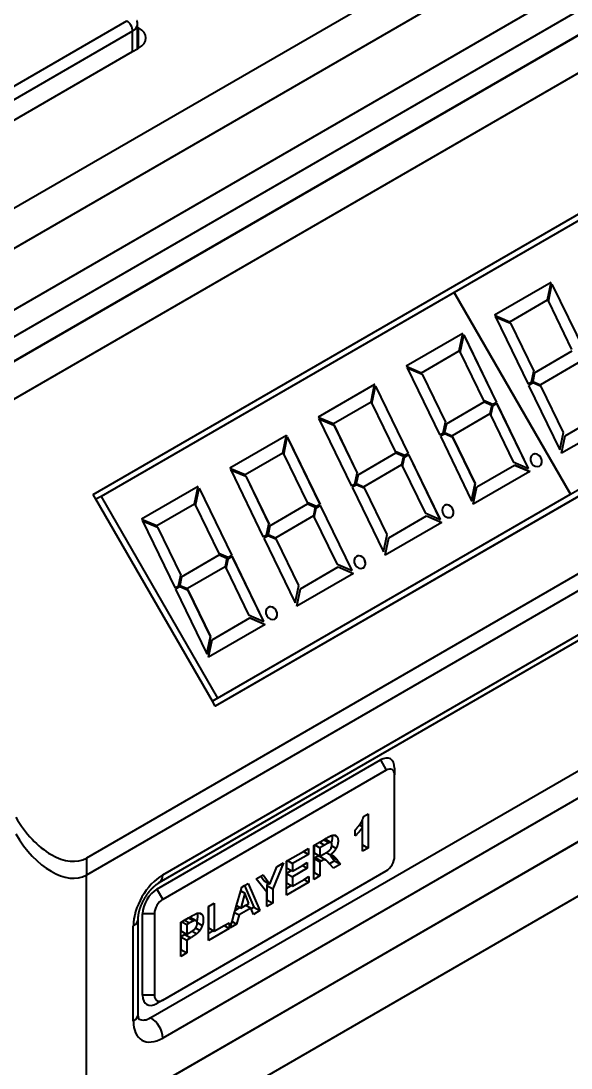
# Model space of a CAD drawing. Header units: millimetres. Extents: x 15 to 415, y 5 to 292.
# Drawn here: x 119.8 to 186, y 103.1 to 228.9 of the extents above; entities that cross this region are included whole.
import ezdxf

# ---------------------------------------------------------------- set-up
doc = ezdxf.new("R2010")
doc.units = ezdxf.units.MM
doc.layers.add('Geometries', color=7, linetype='Continuous')

msp = doc.modelspace()

# ---------------------------------------------------------------- linework, layer by layer
at = {"layer": 'Geometries', "linetype": 'Continuous', "lineweight": 40}
for p, q in [((97.11, 193.86), (208.84, 258.36)), ((210.96, 254.69), (99.23, 190.19)), ((210.96, 254.69), (99.23, 190.19)), ((223.39, 248.33), (94.69, 174.03)), ((223.43, 248.31), (94.73, 174.01)), ((99.23, 182.84), (210.96, 247.34)), ((226.09, 245.35), (97.4, 171.05)), ((212.37, 244.89), (100.65, 180.39)), ((94.36, 206.88), (132.55, 228.93)), ((133.25, 227.7), (95.07, 205.66)), ((133.25, 225.25), (133.25, 227.7)), ((133.84, 228.18), (133.84, 228.52)), ((133.96, 228.11), (133.84, 228.18)), ((133.84, 225.73), (133.84, 228.18)), ((133.96, 225.66), (133.96, 228.11)), ((95.78, 203.61), (133.25, 225.25)), ((133.25, 225.25), (133.84, 225.59)), ((133.84, 225.73), (133.96, 225.66)), ((133.96, 225.66), (133.84, 225.73)), ((133.84, 225.6), (133.84, 225.73)), ((133.84, 225.59), (133.96, 225.66)), ((133.84, 225.59), (133.84, 225.6)), ((128.49, 172.06), (210.55, 219.43)), ((210.89, 218.84), (171.89, 196.32)), ((247.9, 197.77), (127.69, 128.37)), ((183.56, 197.51), (176.76, 193.57)), ((183.12, 195.41), (183.56, 197.51)), ((183.13, 195.42), (183.57, 197.52)), ((183.57, 197.52), (183.56, 197.51)), ((171.89, 196.32), (129.46, 171.82)), ((171.89, 196.32), (185.89, 172.07)), ((185.89, 172.07), (171.89, 196.32)), ((183.23, 195.22), (183.66, 197.3)), ((183.66, 197.3), (183.66, 197.32)), ((183.66, 197.32), (187.6, 189.22)), ((183.66, 197.3), (187.59, 189.22)), ((247.88, 195.73), (127.69, 126.33)), ((228.18, 195.66), (143.19, 146.6)), ((178.59, 192.8), (183.12, 195.41)), ((183.12, 195.41), (183.13, 195.42)), ((183.23, 195.22), (186.02, 189.46)), ((225.16, 193.96), (143.18, 146.62)), ((185.89, 172.07), (224.82, 194.55)), ((176.76, 193.57), (178.59, 192.8)), ((176.85, 193.38), (178.68, 192.62)), ((176.85, 193.38), (176.86, 193.37)), ((176.86, 193.37), (180.78, 185.29)), ((176.86, 193.37), (178.67, 192.61)), ((178.68, 192.62), (178.67, 192.61)), ((178.67, 192.61), (181.46, 186.86)), ((178.68, 192.62), (181.47, 186.86)), ((172.95, 191.39), (166.15, 187.44)), ((172.51, 189.29), (172.95, 191.39)), ((172.52, 189.3), (172.96, 191.39)), ((172.96, 191.39), (172.95, 191.39)), ((173.05, 191.18), (173.06, 191.2)), ((173.06, 191.2), (176.99, 183.1)), ((172.62, 189.1), (173.05, 191.18)), ((173.05, 191.18), (176.98, 183.09)), ((167.98, 186.67), (172.51, 189.29)), ((172.51, 189.29), (172.52, 189.3)), ((172.62, 189.1), (175.42, 183.34)), ((181.57, 186.67), (186.1, 189.28)), ((166.15, 187.44), (167.98, 186.67)), ((186.8, 187.84), (182.27, 185.22)), ((166.24, 187.26), (168.07, 186.49)), ((166.24, 187.26), (166.25, 187.25)), ((166.25, 187.25), (168.06, 186.49)), ((166.25, 187.25), (170.18, 179.16)), ((168.06, 186.49), (170.85, 180.74)), ((168.07, 186.49), (168.06, 186.49)), ((168.07, 186.49), (170.86, 180.74)), ((181.18, 185.52), (181.46, 186.86)), ((181.19, 185.53), (181.47, 186.86)), ((181.57, 186.67), (181.35, 185.62)), ((181.47, 186.86), (181.46, 186.86)), ((136.87, 126.34), (238.69, 185.13)), ((162.34, 185.27), (155.55, 181.32)), ((161.91, 183.17), (162.34, 185.27)), ((161.92, 183.17), (162.35, 185.27)), ((162.02, 182.97), (162.45, 185.05)), ((162.35, 185.27), (162.34, 185.27)), ((162.45, 185.05), (162.45, 185.07)), ((162.45, 185.07), (166.38, 176.97)), ((162.45, 185.05), (166.37, 176.97)), ((181.18, 185.52), (180.78, 185.29)), ((181.34, 185.44), (180.85, 185.15)), ((180.85, 185.15), (184.61, 177.41)), ((181.19, 185.53), (181.18, 185.52)), ((181.35, 185.44), (181.34, 185.44)), ((182.36, 185), (181.34, 185.44)), ((181.35, 185.62), (182.27, 185.22)), ((182.37, 185.01), (181.35, 185.44)), ((182.37, 185.01), (182.36, 185)), ((185.05, 179.48), (182.36, 185)), ((185.06, 179.49), (182.37, 185.01)), ((136.45, 125.43), (238.28, 184.21)), ((157.38, 180.55), (161.91, 183.17)), ((161.91, 183.17), (161.92, 183.17)), ((162.02, 182.97), (164.81, 177.22)), ((170.96, 180.54), (175.49, 183.16)), ((176.56, 182.85), (175.42, 183.34)), ((175.49, 183.16), (175.5, 183.16)), ((175.49, 183.16), (176.41, 182.76)), ((175.5, 183.16), (176.42, 182.77)), ((176.41, 182.76), (176.2, 181.72)), ((176.42, 182.77), (176.21, 181.72)), ((176.3, 181.52), (176.54, 182.66)), ((176.42, 182.77), (176.41, 182.76)), ((176.54, 182.66), (177.05, 182.96)), ((176.98, 183.09), (176.56, 182.85)), ((176.99, 183.1), (176.98, 183.09)), ((177.05, 182.96), (177.06, 182.96)), ((180.83, 175.17), (177.05, 182.96)), ((180.85, 175.16), (177.06, 182.96)), ((155.55, 181.32), (157.38, 180.55)), ((155.64, 181.14), (157.46, 180.37)), ((155.64, 181.14), (155.64, 181.12)), ((176.2, 181.72), (171.66, 179.1)), ((176.21, 181.72), (176.2, 181.72)), ((176.3, 181.52), (179.01, 175.96)), ((185.25, 179.09), (189.78, 181.71)), ((155.64, 181.12), (159.57, 173.04)), ((155.64, 181.12), (157.45, 180.36)), ((157.46, 180.37), (157.45, 180.36)), ((157.45, 180.36), (160.25, 174.61)), ((157.46, 180.37), (160.26, 174.62)), ((170.58, 179.4), (170.85, 180.74)), ((170.59, 179.4), (170.86, 180.74)), ((170.96, 180.54), (170.74, 179.49)), ((170.86, 180.74), (170.85, 180.74)), ((191.61, 180.92), (184.81, 176.99)), ((151.74, 179.14), (144.94, 175.19)), ((151.3, 177.04), (151.74, 179.14)), ((151.31, 177.05), (151.75, 179.15)), ((151.41, 176.85), (151.84, 178.93)), ((151.75, 179.15), (151.74, 179.14)), ((151.84, 178.95), (155.78, 170.85)), ((151.84, 178.93), (151.84, 178.95)), ((151.84, 178.93), (155.77, 170.85)), ((170.58, 179.4), (170.18, 179.16)), ((170.74, 179.31), (170.24, 179.03)), ((170.24, 179.03), (174, 171.29)), ((170.59, 179.4), (170.58, 179.4)), ((170.74, 179.49), (171.66, 179.1)), ((170.75, 179.32), (170.74, 179.31)), ((171.76, 178.88), (170.74, 179.31)), ((171.77, 178.88), (170.75, 179.32)), ((174.44, 173.36), (171.76, 178.88)), ((171.77, 178.88), (171.76, 178.88)), ((174.45, 173.36), (171.77, 178.88)), ((184.61, 177.41), (185.05, 179.48)), ((184.62, 177.4), (185.06, 179.49)), ((184.81, 176.99), (185.25, 179.09)), ((185.06, 179.49), (185.05, 179.48)), ((184.61, 177.41), (184.62, 177.4)), ((146.77, 174.43), (151.3, 177.04)), ((151.3, 177.04), (151.31, 177.05)), ((151.41, 176.85), (154.21, 171.09)), ((160.35, 174.42), (164.88, 177.03)), ((165.96, 176.73), (164.81, 177.22)), ((164.88, 177.03), (164.89, 177.04)), ((164.88, 177.03), (165.8, 176.64)), ((164.89, 177.04), (165.81, 176.65)), ((165.8, 176.64), (165.59, 175.59)), ((165.81, 176.65), (165.6, 175.6)), ((165.7, 175.4), (165.93, 176.54)), ((165.81, 176.65), (165.8, 176.64)), ((165.93, 176.54), (166.44, 176.83)), ((166.37, 176.97), (165.96, 176.73)), ((166.38, 176.97), (166.37, 176.97)), ((166.44, 176.83), (166.45, 176.84)), ((170.22, 169.05), (166.44, 176.83)), ((170.24, 169.04), (166.45, 176.84)), ((144.94, 175.19), (146.77, 174.43)), ((145.03, 175.01), (146.86, 174.24)), ((145.03, 175.01), (145.04, 175)), ((145.04, 175), (148.96, 166.92)), ((145.04, 175), (146.85, 174.24)), ((165.59, 175.59), (161.06, 172.98)), ((165.6, 175.6), (165.59, 175.59)), ((165.7, 175.4), (168.4, 169.83)), ((174.64, 172.97), (179.17, 175.58)), ((179.01, 175.96), (180.83, 175.17)), ((179.17, 175.58), (179.18, 175.59)), ((179.17, 175.58), (181.01, 174.79)), ((179.18, 175.59), (181.02, 174.8)), ((180.83, 175.17), (180.85, 175.16)), ((146.86, 174.24), (146.85, 174.24)), ((146.85, 174.24), (149.64, 168.49)), ((146.86, 174.24), (149.65, 168.49)), ((159.97, 173.27), (160.25, 174.61)), ((159.98, 173.28), (160.26, 174.62)), ((160.35, 174.42), (160.14, 173.37)), ((160.26, 174.62), (160.25, 174.61)), ((181.01, 174.79), (174.2, 170.87)), ((181.02, 174.8), (181.01, 174.79)), ((141.13, 173.02), (134.33, 169.07)), ((140.7, 170.92), (141.13, 173.02)), ((140.71, 170.93), (141.14, 173.02)), ((140.8, 170.73), (141.23, 172.81)), ((141.14, 173.02), (141.13, 173.02)), ((141.23, 172.81), (141.24, 172.82)), ((141.23, 172.81), (145.16, 164.72)), ((141.24, 172.82), (145.17, 164.73)), ((159.97, 173.27), (159.57, 173.04)), ((160.13, 173.19), (159.64, 172.91)), ((159.64, 172.91), (163.4, 165.16)), ((159.98, 173.28), (159.97, 173.27)), ((160.14, 173.2), (160.13, 173.19)), ((161.15, 172.75), (160.13, 173.19)), ((160.14, 173.37), (161.06, 172.98)), ((161.16, 172.76), (160.14, 173.2)), ((161.16, 172.76), (161.15, 172.75)), ((163.83, 167.24), (161.15, 172.75)), ((163.84, 167.24), (161.16, 172.76)), ((174, 171.29), (174.44, 173.36)), ((174.01, 171.27), (174.45, 173.36)), ((174.2, 170.87), (174.64, 172.97)), ((174.45, 173.36), (174.44, 173.36)), ((128.84, 171.46), (128.49, 172.06)), ((129.46, 171.82), (128.84, 171.46)), ((142.84, 147.21), (128.84, 171.46)), ((129.46, 171.82), (143.46, 147.57)), ((143.46, 147.57), (185.89, 172.07)), ((155.35, 170.61), (154.21, 171.09)), ((174, 171.29), (174.01, 171.27)), ((136.16, 168.3), (140.7, 170.92)), ((140.7, 170.92), (140.71, 170.93)), ((140.8, 170.73), (143.6, 164.97)), ((149.75, 168.29), (154.28, 170.91)), ((154.28, 170.91), (154.29, 170.91)), ((154.28, 170.91), (155.2, 170.52)), ((154.29, 170.91), (155.21, 170.52)), ((155.2, 170.52), (154.98, 169.47)), ((155.21, 170.52), (154.99, 169.47)), ((155.09, 169.27), (155.32, 170.42)), ((155.21, 170.52), (155.2, 170.52)), ((155.32, 170.42), (155.83, 170.71)), ((155.77, 170.85), (155.35, 170.61)), ((155.78, 170.85), (155.77, 170.85)), ((155.83, 170.71), (155.84, 170.72)), ((159.62, 162.92), (155.83, 170.71)), ((159.63, 162.92), (155.84, 170.72)), ((168.4, 169.83), (170.22, 169.05)), ((134.33, 169.07), (136.16, 168.3)), ((134.42, 168.89), (136.25, 168.12)), ((134.42, 168.89), (134.43, 168.88)), ((134.43, 168.88), (138.36, 160.79)), ((134.43, 168.88), (136.24, 168.11)), ((154.98, 169.47), (150.45, 166.85)), ((154.99, 169.47), (154.98, 169.47)), ((155.09, 169.27), (156.76, 165.84)), ((170.4, 168.67), (163.6, 164.74)), ((164.04, 166.84), (168.57, 169.46)), ((168.57, 169.46), (168.58, 169.47)), ((168.57, 169.46), (170.4, 168.67)), ((168.58, 169.47), (170.41, 168.68)), ((170.22, 169.05), (170.24, 169.04)), ((170.41, 168.68), (170.4, 168.67)), ((135.45, 109.2), (237.28, 167.98)), ((136.25, 168.12), (136.24, 168.11)), ((136.24, 168.11), (139.03, 162.36)), ((136.25, 168.12), (139.04, 162.37)), ((149.36, 167.15), (149.64, 168.49)), ((149.37, 167.15), (149.65, 168.49)), ((149.75, 168.29), (149.53, 167.24)), ((149.65, 168.49), (149.64, 168.49)), ((149.36, 167.15), (148.96, 166.92)), ((149.52, 167.07), (149.03, 166.78)), ((149.03, 166.78), (152.79, 159.04)), ((149.37, 167.15), (149.36, 167.15)), ((149.53, 167.07), (149.52, 167.07)), ((150.54, 166.63), (149.52, 167.07)), ((149.53, 167.24), (150.45, 166.85)), ((150.55, 166.64), (149.53, 167.07)), ((150.55, 166.64), (150.54, 166.63)), ((153.23, 161.11), (150.54, 166.63)), ((153.24, 161.12), (150.55, 166.64)), ((163.4, 165.15), (163.84, 167.24)), ((163.4, 165.16), (163.83, 167.24)), ((163.6, 164.74), (164.04, 166.84)), ((163.84, 167.24), (163.83, 167.24)), ((247.88, 165.6), (127.68, 96.2)), ((128.43, 96.64), (247.88, 165.6)), ((238.69, 165.53), (136.87, 106.75)), ((139.14, 162.17), (143.67, 164.78)), ((144.74, 164.48), (143.6, 164.97)), ((143.67, 164.78), (143.68, 164.79)), ((143.67, 164.78), (144.59, 164.39)), ((143.68, 164.79), (144.6, 164.4)), ((156.76, 165.84), (157.79, 163.71)), ((156.76, 165.84), (156.76, 165.84)), ((156.76, 165.84), (156.76, 165.84)), ((163.4, 165.16), (163.4, 165.15)), ((144.59, 164.39), (144.38, 163.34)), ((144.6, 164.4), (144.39, 163.35)), ((144.48, 163.15), (144.72, 164.29)), ((144.6, 164.4), (144.59, 164.39)), ((144.72, 164.29), (145.23, 164.59)), ((145.16, 164.72), (144.74, 164.48)), ((145.17, 164.73), (145.16, 164.72)), ((145.23, 164.59), (145.24, 164.59)), ((149.01, 156.8), (145.23, 164.59)), ((149.03, 156.79), (145.24, 164.59)), ((157.79, 163.71), (157.88, 163.67)), ((157.88, 163.67), (157.95, 163.64)), ((157.88, 163.67), (157.88, 163.67)), ((157.95, 163.64), (159.62, 162.92)), ((157.95, 163.64), (157.95, 163.64)), ((138.76, 161.02), (139.03, 162.36)), ((138.77, 161.03), (139.04, 162.37)), ((139.04, 162.37), (139.03, 162.36)), ((144.38, 163.34), (139.84, 160.73)), ((144.39, 163.35), (144.38, 163.34)), ((144.48, 163.15), (147.19, 157.58)), ((159.79, 162.55), (152.99, 158.62)), ((153.43, 160.72), (157.96, 163.34)), ((157.96, 163.34), (159.79, 162.55)), ((157.96, 163.34), (157.97, 163.34)), ((157.97, 163.34), (159.8, 162.55)), ((159.62, 162.92), (159.63, 162.92)), ((159.8, 162.55), (159.79, 162.55)), ((138.76, 161.02), (138.36, 160.79)), ((138.77, 161.03), (138.76, 161.02)), ((139.14, 162.17), (138.92, 161.12)), ((138.92, 161.12), (139.84, 160.73)), ((152.79, 159.04), (153.23, 161.11)), ((152.8, 159.03), (153.24, 161.12)), ((153.24, 161.12), (153.23, 161.11)), ((138.92, 160.94), (138.42, 160.66)), ((138.42, 160.66), (142.18, 152.91)), ((138.93, 160.95), (138.92, 160.94)), ((139.94, 160.51), (138.92, 160.94)), ((139.95, 160.51), (138.93, 160.95)), ((142.62, 154.99), (139.94, 160.51)), ((139.95, 160.51), (139.94, 160.51)), ((142.63, 154.99), (139.95, 160.51)), ((152.99, 158.62), (153.43, 160.72)), ((127.68, 89.67), (247.88, 159.07)), ((152.79, 159.04), (152.8, 159.03)), ((147.19, 157.58), (149.01, 156.8)), ((149.19, 156.42), (142.38, 152.49)), ((142.82, 154.6), (147.35, 157.21)), ((147.35, 157.21), (147.36, 157.22)), ((147.35, 157.21), (149.19, 156.42)), ((147.36, 157.22), (149.2, 156.43)), ((149.01, 156.8), (149.03, 156.79)), ((149.2, 156.43), (149.19, 156.42)), ((142.18, 152.91), (142.62, 154.99)), ((142.19, 152.9), (142.63, 154.99)), ((142.63, 154.99), (142.62, 154.99)), ((142.38, 152.49), (142.82, 154.6)), ((142.18, 152.91), (142.19, 152.9)), ((143.46, 147.57), (142.84, 147.21)), ((143.18, 146.62), (142.84, 147.21)), ((143.19, 146.6), (143.18, 146.62)), ((136.16, 124.64), (163.03, 140.15)), ((163.03, 140.15), (163.74, 138.93)), ((163.74, 138.93), (136.87, 123.41)), ((164.74, 139.17), (164.74, 138.35)), ((164.74, 128.55), (164.74, 138.35)), ((161.02, 133.36), (161.57, 133.67)), ((161.57, 133.67), (161.57, 129.57)), ((160.52, 132.35), (160.86, 132.15)), ((160.86, 132.93), (160.86, 132.15)), ((160.86, 132.15), (160.89, 132.13)), ((160.89, 129.97), (160.89, 132.13)), ((157.52, 131.13), (157.79, 130.97)), ((160.02, 131.03), (160.02, 131.74)), ((155.05, 129.89), (155.06, 129.9)), ((155.05, 126.63), (155.05, 129.89)), ((155.06, 129.9), (155.17, 129.96)), ((155.06, 129.9), (155.06, 128.99)), ((155.17, 129.96), (155.72, 130.28)), ((155.17, 129.96), (155.76, 129.61)), ((155.72, 130.28), (156.23, 130.57)), ((155.72, 130.28), (156.32, 129.93)), ((156.32, 129.93), (155.76, 129.61)), ((155.76, 129.61), (155.76, 128.58)), ((156.23, 130.57), (156.36, 130.65)), ((156.23, 130.57), (156.84, 130.22)), ((156.36, 130.65), (156.55, 130.76)), ((157.09, 130.23), (156.39, 130.64)), ((157.2, 129.82), (157.71, 129.52)), ((160.89, 129.18), (160.89, 129.97)), ((160.89, 129.97), (161.57, 129.57)), ((161.57, 129.57), (160.89, 129.18)), ((127.69, 128.37), (127.69, 126.33)), ((151.87, 128.06), (153.78, 129.16)), ((154.38, 128.81), (152.47, 127.71)), ((153.78, 129.16), (154.38, 129.5)), ((153.78, 129.16), (154.38, 128.81)), ((154.38, 129.5), (154.38, 128.81)), ((155.06, 128.99), (155.76, 128.58)), ((155.2, 128.42), (155.06, 128.33)), ((155.06, 128.33), (155.76, 127.93)), ((155.06, 128.33), (155.06, 126.63)), ((155.2, 128.42), (155.91, 128.01)), ((155.76, 128.58), (156.29, 128.88)), ((156.47, 128.13), (155.76, 128.54)), ((156.53, 129.02), (156.94, 128.78)), ((156.94, 128.78), (157.01, 128.74)), ((157.09, 128.6), (157.52, 128.05)), ((157.09, 128.6), (157.8, 128.19)), ((149.76, 125.22), (150.58, 127.31)), ((151.4, 127.78), (150.1, 124.66)), ((150.58, 127.31), (151.4, 127.78)), ((151.75, 127.99), (151.76, 127.99)), ((151.75, 124.72), (151.75, 127.99)), ((151.76, 127.99), (151.87, 128.06)), ((151.76, 127.99), (151.76, 127.21)), ((151.76, 127.21), (152.36, 126.87)), ((151.87, 128.06), (152.47, 127.71)), ((152.47, 127.71), (152.47, 126.8)), ((152.47, 126.8), (153.65, 127.49)), ((154.24, 127.14), (152.47, 126.12)), ((153.65, 127.49), (154.24, 127.83)), ((153.65, 127.49), (154.24, 127.14)), ((154.24, 127.83), (154.24, 127.14)), ((155.91, 128.01), (155.76, 127.93)), ((155.76, 127.93), (155.76, 126.22)), ((156.48, 128.12), (156.47, 128.13)), ((156.9, 127.69), (156.86, 127.74)), ((157.52, 128.05), (156.9, 127.69)), ((157.38, 127.15), (156.9, 127.69)), ((158.23, 127.64), (157.38, 127.15)), ((157.52, 128.05), (158.23, 127.64)), ((157.8, 128.19), (158.23, 127.64)), ((127.68, 126.32), (127.68, 96.2)), ((136.87, 111.31), (163.74, 126.82)), ((148.09, 125.87), (148.64, 126.19)), ((149.39, 124.26), (148.09, 125.87)), ((148.64, 126.19), (148.93, 126.36)), ((148.64, 126.19), (149.05, 125.63)), ((148.93, 126.36), (149.76, 125.22)), ((152.36, 126.87), (151.76, 126.53)), ((151.76, 126.53), (152.47, 126.12)), ((151.76, 126.53), (151.76, 125.41)), ((152.36, 126.87), (152.47, 126.8)), ((152.47, 126.12), (152.47, 125.01)), ((152.47, 125.01), (153.85, 125.8)), ((153.85, 125.8), (154.44, 126.15)), ((153.85, 125.8), (154.44, 125.46)), ((154.44, 126.15), (154.44, 125.46)), ((155.05, 125.81), (155.05, 126.63)), ((155.06, 126.63), (155.05, 126.63)), ((155.76, 126.22), (155.05, 125.81)), ((155.06, 126.63), (155.76, 126.22)), ((136.16, 124.64), (136.87, 123.41)), ((146.24, 124.42), (146.36, 124.88)), ((146.36, 124.88), (146.69, 125.07)), ((146.69, 125.07), (147.12, 125.31)), ((146.69, 125.07), (147.83, 122.46)), ((147.12, 125.31), (148.53, 122.05)), ((149.05, 125.63), (149.51, 125.37)), ((149.51, 125.37), (149.39, 125.07)), ((149.39, 125.07), (149.39, 123.36)), ((149.39, 125.07), (150.1, 124.66)), ((149.51, 125.37), (149.76, 125.22)), ((150.1, 124.66), (150.1, 122.95)), ((154.44, 125.46), (151.75, 123.91)), ((152.36, 125.07), (151.75, 124.72)), ((151.75, 123.91), (151.75, 124.72)), ((151.76, 125.41), (152.36, 125.07)), ((152.36, 125.07), (152.47, 125.01)), ((145.73, 122.65), (146.24, 124.42)), ((146.24, 124.42), (146.73, 124.14)), ((146.73, 124.14), (146.26, 122.35)), ((147.22, 122.9), (146.73, 124.14)), ((149.39, 123.36), (149.39, 124.26)), ((149.39, 122.54), (149.39, 123.36)), ((149.39, 123.36), (149.39, 123.36)), ((149.39, 123.36), (150.1, 122.95)), ((142.35, 122.53), (143.06, 122.94)), ((142.35, 122.52), (142.35, 122.53)), ((142.35, 122.53), (142.35, 119.98)), ((142.35, 119.29), (142.35, 122.52)), ((143.06, 122.94), (143.06, 119.58)), ((145.51, 121.84), (145.57, 122.08)), ((145.57, 122.08), (145.73, 122.65)), ((146.14, 122.41), (145.57, 122.08)), ((145.73, 122.65), (146.14, 122.41)), ((147.45, 122.35), (146.04, 121.53)), ((146.14, 122.41), (146.26, 122.35)), ((146.26, 122.35), (146.85, 122.69)), ((146.85, 122.69), (147.22, 122.9)), ((146.85, 122.69), (147.45, 122.35)), ((147.49, 122.26), (147.45, 122.35)), ((147.83, 122.46), (147.49, 122.26)), ((147.76, 121.6), (147.49, 122.26)), ((148.53, 122.05), (147.76, 121.6)), ((147.83, 122.46), (148.53, 122.05)), ((150.1, 122.95), (149.39, 122.54)), ((133.92, 109.6), (133.92, 121.04)), ((134.45, 111.88), (134.45, 121.68)), ((135.87, 121.68), (134.45, 121.68)), ((135.87, 121.68), (135.87, 111.88)), ((139.15, 120.71), (139.5, 120.91)), ((139.5, 120.91), (139.98, 121.19)), ((139.5, 120.91), (140.09, 120.57)), ((139.98, 121.19), (140.11, 121.26)), ((139.98, 121.19), (140.61, 120.83)), ((140.11, 121.26), (140.18, 121.31)), ((140.88, 120.83), (140.17, 121.24)), ((141.34, 121.74), (141.54, 121.63)), ((145.2, 120.75), (145.51, 121.84)), ((145.51, 121.84), (146.04, 121.53)), ((146.04, 121.53), (145.74, 120.44)), ((133.33, 108.79), (133.33, 120.22)), ((139.03, 120.64), (139.04, 120.65)), ((139.03, 117.38), (139.03, 120.64)), ((139.04, 120.65), (139.15, 120.71)), ((139.04, 120.65), (139.04, 119.62)), ((139.04, 119.62), (139.64, 119.27)), ((139.15, 120.71), (139.75, 120.37)), ((140.09, 120.57), (139.75, 120.37)), ((139.75, 120.37), (139.75, 119.21)), ((140.4, 119.59), (140.95, 119.27)), ((140.82, 119.97), (141.32, 119.68)), ((141, 120.61), (141.62, 120.25)), ((142.35, 119.98), (142.95, 119.64)), ((144.84, 119.91), (142.35, 118.48)), ((142.95, 119.64), (142.35, 119.29)), ((142.95, 119.64), (143.06, 119.58)), ((143.06, 119.58), (144.24, 120.26)), ((144.24, 120.26), (144.84, 120.6)), ((144.24, 120.26), (144.84, 119.91)), ((144.84, 120.6), (144.84, 119.91)), ((144.99, 120), (145.2, 120.75)), ((145.74, 120.44), (144.99, 120)), ((145.2, 120.75), (145.74, 120.44)), ((139.51, 119.19), (139.04, 118.92)), ((139.04, 118.92), (139.04, 117.38)), ((139.04, 118.92), (139.75, 118.51)), ((139.51, 119.19), (140.21, 118.78)), ((139.64, 119.27), (139.75, 119.21)), ((139.75, 119.21), (140.14, 119.43)), ((140.21, 118.78), (139.75, 118.51)), ((139.75, 118.51), (139.75, 116.97)), ((142.35, 118.48), (142.35, 119.29)), ((139.03, 116.56), (139.03, 117.38)), ((139.04, 117.38), (139.03, 117.38)), ((139.04, 117.38), (139.75, 116.97)), ((139.75, 116.97), (139.03, 116.56)), ((135.87, 111.88), (134.45, 111.88)), ((136.87, 111.31), (136.16, 110.9)), ((134.03, 108.99), (134.03, 108.99))]:
    msp.add_line(p, q, dxfattribs=at)
at = {"layer": 'Geometries', "linetype": 'Continuous', "lineweight": 40, "flags": 128}
for points in [[(133.84, 228.52), (133.84, 228.53), (133.84, 228.55), (133.84, 228.57), (133.84, 228.59), (133.84, 228.62), (133.83, 228.64), (133.83, 228.66), (133.83, 228.68), (133.83, 228.7), (133.82, 228.73), (133.82, 228.75), (133.82, 228.77), (133.81, 228.79), (133.81, 228.81), (133.8, 228.83), (133.8, 228.85), (133.79, 228.88), (133.78, 228.9), (133.78, 228.92), (133.77, 228.94)], [(160.86, 132.93), (160.87, 132.93), (160.89, 132.97), (160.9, 133.01), (160.92, 133.06), (160.94, 133.1), (160.95, 133.14), (160.97, 133.18), (160.98, 133.23), (161, 133.27), (161.01, 133.31), (161.02, 133.36)], [(160.02, 131.74), (160.05, 131.77), (160.08, 131.81), (160.11, 131.84), (160.15, 131.87), (160.18, 131.91), (160.21, 131.95), (160.24, 131.98), (160.27, 132.02), (160.3, 132.06), (160.34, 132.1), (160.37, 132.14), (160.4, 132.19), (160.43, 132.23), (160.47, 132.27), (160.5, 132.32), (160.52, 132.35)], [(160.89, 132.13), (160.86, 132.08), (160.83, 132.02), (160.79, 131.97), (160.76, 131.92), (160.72, 131.86), (160.68, 131.81), (160.65, 131.76), (160.61, 131.7), (160.57, 131.65), (160.52, 131.59), (160.48, 131.54), (160.44, 131.48), (160.39, 131.43), (160.35, 131.38), (160.3, 131.33), (160.26, 131.28), (160.21, 131.23), (160.16, 131.18), (160.11, 131.13), (160.07, 131.08), (160.02, 131.03)], [(160.52, 132.35), (160.54, 132.37), (160.56, 132.41), (160.59, 132.45), (160.62, 132.49), (160.64, 132.53), (160.67, 132.57), (160.69, 132.61), (160.72, 132.65), (160.74, 132.69), (160.77, 132.73), (160.79, 132.78), (160.81, 132.82), (160.83, 132.86), (160.85, 132.9), (160.86, 132.93)], [(156.55, 130.76), (156.6, 130.78), (156.64, 130.81), (156.68, 130.83), (156.72, 130.86), (156.76, 130.88), (156.8, 130.9), (156.84, 130.92), (156.88, 130.94), (156.91, 130.95), (156.95, 130.97), (156.98, 130.99), (157.02, 131), (157.05, 131.02), (157.08, 131.03), (157.11, 131.04), (157.14, 131.06), (157.17, 131.07), (157.2, 131.08), (157.21, 131.08)], [(157.21, 131.08), (157.22, 131.05), (157.22, 131.02), (157.23, 130.99), (157.23, 130.95), (157.23, 130.92), (157.23, 130.88), (157.23, 130.84), (157.23, 130.81), (157.23, 130.77), (157.23, 130.74), (157.23, 130.7), (157.23, 130.67), (157.22, 130.63), (157.22, 130.59), (157.21, 130.56), (157.21, 130.52), (157.2, 130.48), (157.19, 130.44), (157.19, 130.41), (157.18, 130.37), (157.17, 130.34), (157.16, 130.3), (157.15, 130.27), (157.13, 130.23), (157.12, 130.21)], [(157.21, 131.08), (157.23, 131.09), (157.25, 131.09), (157.28, 131.1), (157.3, 131.11), (157.32, 131.11), (157.34, 131.12), (157.36, 131.12), (157.38, 131.13), (157.4, 131.13), (157.42, 131.13), (157.44, 131.13), (157.46, 131.13), (157.49, 131.13), (157.51, 131.13), (157.52, 131.13)], [(157.52, 131.13), (157.54, 131.12), (157.56, 131.12), (157.59, 131.11), (157.61, 131.1), (157.63, 131.1), (157.65, 131.09), (157.66, 131.08)], [(157.66, 131.08), (157.67, 131.07), (157.69, 131.06), (157.71, 131.04), (157.73, 131.03), (157.75, 131.01), (157.77, 130.99), (157.79, 130.97)], [(157.79, 130.97), (157.8, 130.95), (157.82, 130.92), (157.84, 130.9), (157.85, 130.87), (157.86, 130.85), (157.88, 130.82), (157.89, 130.79), (157.9, 130.76), (157.9, 130.73), (157.91, 130.71), (157.92, 130.67), (157.92, 130.64), (157.93, 130.61), (157.93, 130.58), (157.94, 130.54), (157.94, 130.51), (157.94, 130.47), (157.94, 130.44), (157.94, 130.4), (157.94, 130.36), (157.94, 130.33), (157.94, 130.29), (157.93, 130.26), (157.93, 130.22), (157.93, 130.18), (157.92, 130.15), (157.92, 130.11), (157.91, 130.07), (157.9, 130.04), (157.89, 130), (157.88, 129.96), (157.87, 129.93), (157.86, 129.9), (157.85, 129.86), (157.84, 129.83), (157.83, 129.79), (157.82, 129.76), (157.8, 129.72), (157.79, 129.69), (157.77, 129.66), (157.76, 129.62), (157.74, 129.59), (157.73, 129.56), (157.71, 129.52)], [(156.84, 130.22), (156.84, 130.22), (156.83, 130.22), (156.82, 130.21), (156.81, 130.21), (156.8, 130.2), (156.79, 130.2), (156.78, 130.19), (156.77, 130.18), (156.75, 130.18), (156.74, 130.17), (156.72, 130.16), (156.71, 130.15), (156.69, 130.14), (156.67, 130.13), (156.66, 130.12), (156.64, 130.11), (156.62, 130.1), (156.59, 130.09), (156.57, 130.08), (156.55, 130.07), (156.53, 130.05), (156.5, 130.04), (156.48, 130.02), (156.45, 130.01), (156.42, 129.99), (156.39, 129.97), (156.35, 129.95), (156.32, 129.93)], [(156.39, 130.64), (156.38, 130.64), (156.37, 130.65), (156.36, 130.65)], [(156.59, 129.06), (156.61, 129.07), (156.63, 129.09), (156.66, 129.1), (156.68, 129.12), (156.7, 129.13), (156.72, 129.15), (156.75, 129.16), (156.77, 129.17), (156.79, 129.19), (156.8, 129.2), (156.82, 129.21), (156.84, 129.22), (156.85, 129.24), (156.87, 129.25), (156.88, 129.26), (156.89, 129.27), (156.91, 129.28), (156.92, 129.29), (156.92, 129.29), (156.93, 129.3), (156.94, 129.31), (156.95, 129.32), (156.96, 129.33), (156.96, 129.33), (156.98, 129.35), (157, 129.38), (157.02, 129.4), (157.04, 129.42), (157.05, 129.45), (157.07, 129.47), (157.08, 129.49), (157.1, 129.52), (157.11, 129.54), (157.12, 129.57), (157.13, 129.59)], [(157.07, 130.24), (157.07, 130.24), (157.06, 130.24), (157.04, 130.25), (157.03, 130.25), (157.01, 130.25), (157, 130.25), (156.98, 130.25), (156.96, 130.25), (156.94, 130.25), (156.92, 130.25), (156.91, 130.24), (156.88, 130.24), (156.86, 130.23), (156.84, 130.22)], [(157.09, 130.23), (157.09, 130.23), (157.07, 130.24)], [(157.11, 130.22), (157.1, 130.23), (157.09, 130.23)], [(157.12, 130.21), (157.12, 130.21), (157.11, 130.22)], [(157.21, 129.99), (157.2, 130), (157.2, 130.03), (157.2, 130.05), (157.19, 130.07), (157.19, 130.09), (157.18, 130.11), (157.18, 130.13), (157.17, 130.15), (157.16, 130.16), (157.15, 130.17), (157.14, 130.19), (157.13, 130.2), (157.12, 130.21)], [(157.2, 129.82), (157.2, 129.82), (157.2, 129.84), (157.2, 129.86), (157.21, 129.89), (157.21, 129.91), (157.21, 129.94), (157.21, 129.96), (157.21, 129.98), (157.21, 129.99)], [(155.76, 128.54), (155.76, 128.54), (155.74, 128.55), (155.72, 128.56), (155.7, 128.57), (155.68, 128.57), (155.66, 128.58), (155.64, 128.58), (155.63, 128.58), (155.61, 128.58), (155.6, 128.58), (155.58, 128.58), (155.57, 128.58), (155.56, 128.58), (155.55, 128.58), (155.53, 128.57), (155.52, 128.57), (155.5, 128.56), (155.49, 128.56), (155.47, 128.55), (155.45, 128.54), (155.43, 128.54), (155.41, 128.53), (155.39, 128.52), (155.37, 128.51), (155.35, 128.5), (155.33, 128.49), (155.3, 128.47), (155.28, 128.46), (155.25, 128.45), (155.23, 128.43), (155.2, 128.42)], [(156.29, 128.88), (156.33, 128.9), (156.36, 128.92), (156.39, 128.94), (156.42, 128.96), (156.45, 128.97), (156.45, 128.98)], [(156.45, 128.98), (156.48, 128.99), (156.51, 129.01), (156.53, 129.02)], [(156.53, 129.02), (156.53, 129.02), (156.56, 129.04), (156.58, 129.05), (156.59, 129.06)], [(156.94, 128.78), (156.95, 128.78), (156.97, 128.75), (156.99, 128.73), (157.01, 128.71), (157.03, 128.68), (157.05, 128.65), (157.07, 128.63), (157.09, 128.6)], [(157.71, 129.52), (157.69, 129.49), (157.67, 129.46), (157.65, 129.42), (157.63, 129.39), (157.61, 129.36), (157.59, 129.32), (157.56, 129.29), (157.54, 129.26), (157.51, 129.23), (157.49, 129.19), (157.46, 129.16), (157.43, 129.13), (157.4, 129.1), (157.37, 129.06), (157.34, 129.03), (157.31, 129), (157.28, 128.97), (157.25, 128.94), (157.21, 128.91), (157.18, 128.88), (157.15, 128.85), (157.11, 128.82), (157.08, 128.8), (157.04, 128.77), (157.01, 128.74)], [(157.01, 128.74), (157.04, 128.74), (157.07, 128.73), (157.1, 128.73), (157.13, 128.72), (157.16, 128.72), (157.19, 128.71), (157.22, 128.7), (157.24, 128.69), (157.27, 128.68), (157.29, 128.67), (157.32, 128.66), (157.34, 128.65), (157.36, 128.64)], [(157.36, 128.64), (157.36, 128.64), (157.37, 128.63), (157.39, 128.62), (157.4, 128.61), (157.41, 128.6), (157.43, 128.59), (157.44, 128.58), (157.46, 128.57), (157.47, 128.56), (157.48, 128.55), (157.5, 128.53), (157.51, 128.52), (157.53, 128.51), (157.54, 128.49), (157.56, 128.47), (157.58, 128.45), (157.6, 128.43), (157.62, 128.41), (157.63, 128.39), (157.65, 128.37), (157.67, 128.35), (157.69, 128.32), (157.71, 128.3), (157.73, 128.27), (157.75, 128.25), (157.78, 128.22), (157.8, 128.19)], [(156.45, 128.14), (156.45, 128.15), (156.43, 128.15), (156.41, 128.16), (156.39, 128.17), (156.37, 128.17), (156.35, 128.17), (156.34, 128.17), (156.32, 128.18), (156.31, 128.17), (156.29, 128.17), (156.28, 128.17), (156.27, 128.17), (156.25, 128.17), (156.24, 128.16), (156.22, 128.16), (156.21, 128.16), (156.19, 128.15), (156.18, 128.14), (156.16, 128.14), (156.14, 128.13), (156.12, 128.12), (156.1, 128.11), (156.08, 128.1), (156.06, 128.09), (156.03, 128.08), (156.01, 128.07), (155.99, 128.05), (155.96, 128.04), (155.94, 128.02), (155.91, 128.01)], [(156.47, 128.13), (156.46, 128.14), (156.45, 128.14)], [(156.86, 127.74), (156.84, 127.76), (156.82, 127.79), (156.8, 127.81), (156.79, 127.83), (156.77, 127.85), (156.75, 127.86), (156.74, 127.88), (156.72, 127.9), (156.7, 127.92), (156.69, 127.93), (156.67, 127.95), (156.66, 127.96), (156.65, 127.98), (156.63, 127.99), (156.62, 128.01), (156.61, 128.02), (156.59, 128.03), (156.58, 128.04), (156.57, 128.05), (156.56, 128.06), (156.55, 128.07), (156.54, 128.08), (156.53, 128.09), (156.52, 128.1), (156.51, 128.11), (156.5, 128.11), (156.49, 128.12), (156.48, 128.12)], [(134.35, 122.85), (134.35, 122.85), (134.36, 122.88), (134.38, 122.91), (134.39, 122.94), (134.4, 122.97), (134.42, 123), (134.43, 123.04), (134.45, 123.07), (134.46, 123.1), (134.48, 123.13), (134.49, 123.16), (134.51, 123.19), (134.52, 123.22), (134.54, 123.25), (134.55, 123.28), (134.57, 123.31), (134.58, 123.34), (134.6, 123.37), (134.62, 123.4), (134.63, 123.42), (134.65, 123.45), (134.67, 123.48), (134.68, 123.51), (134.7, 123.54), (134.72, 123.57), (134.73, 123.6), (134.75, 123.63), (134.77, 123.66), (134.79, 123.69), (134.8, 123.72), (134.82, 123.75), (134.84, 123.77), (134.86, 123.8), (134.88, 123.83), (134.9, 123.86), (134.91, 123.89), (134.93, 123.91), (134.95, 123.94), (134.97, 123.97), (134.99, 124), (135.01, 124.02), (135.03, 124.05), (135.05, 124.08), (135.07, 124.11), (135.09, 124.13), (135.11, 124.16), (135.13, 124.18), (135.15, 124.21), (135.16, 124.24), (135.18, 124.26), (135.2, 124.29), (135.23, 124.31), (135.25, 124.34), (135.27, 124.36), (135.29, 124.39), (135.31, 124.41), (135.33, 124.44), (135.35, 124.46), (135.37, 124.49), (135.39, 124.51), (135.41, 124.53), (135.43, 124.56), (135.45, 124.58), (135.47, 124.6), (135.49, 124.63), (135.51, 124.65), (135.53, 124.67), (135.55, 124.69), (135.57, 124.71), (135.6, 124.74), (135.62, 124.76), (135.64, 124.78), (135.66, 124.8), (135.68, 124.82), (135.7, 124.84), (135.72, 124.86), (135.74, 124.88), (135.76, 124.9), (135.78, 124.92), (135.8, 124.94), (135.82, 124.96), (135.84, 124.98), (135.86, 124.99), (135.88, 125.01), (135.91, 125.03), (135.93, 125.05), (135.95, 125.06), (135.97, 125.08), (135.99, 125.1), (136.01, 125.11), (136.03, 125.13), (136.05, 125.15), (136.07, 125.16), (136.09, 125.18), (136.11, 125.19), (136.12, 125.21), (136.14, 125.22), (136.16, 125.24), (136.18, 125.25), (136.2, 125.26), (136.22, 125.28), (136.24, 125.29), (136.26, 125.3), (136.28, 125.32), (136.3, 125.33), (136.31, 125.34), (136.33, 125.35), (136.35, 125.36), (136.37, 125.38), (136.39, 125.39), (136.4, 125.4), (136.42, 125.41), (136.44, 125.42), (136.45, 125.43)], [(133.92, 121.04), (133.92, 121.05), (133.92, 121.07), (133.92, 121.09), (133.92, 121.11), (133.92, 121.13), (133.92, 121.15), (133.92, 121.17), (133.92, 121.19), (133.92, 121.21), (133.93, 121.24), (133.93, 121.26), (133.93, 121.28), (133.93, 121.3), (133.93, 121.33), (133.93, 121.35), (133.94, 121.37), (133.94, 121.4), (133.94, 121.42), (133.95, 121.44), (133.95, 121.47), (133.95, 121.49), (133.96, 121.52), (133.96, 121.54), (133.96, 121.57), (133.97, 121.59), (133.97, 121.62), (133.98, 121.65), (133.98, 121.67), (133.99, 121.7), (133.99, 121.72), (134, 121.75), (134, 121.78), (134.01, 121.81), (134.01, 121.83), (134.02, 121.86), (134.03, 121.89), (134.03, 121.91), (134.04, 121.94), (134.05, 121.97), (134.05, 122), (134.06, 122.03), (134.07, 122.06), (134.08, 122.08), (134.08, 122.11), (134.09, 122.14), (134.1, 122.17), (134.11, 122.2), (134.12, 122.23), (134.13, 122.26), (134.14, 122.29), (134.15, 122.32), (134.16, 122.34), (134.17, 122.37), (134.18, 122.4), (134.19, 122.43), (134.2, 122.46), (134.21, 122.49), (134.22, 122.52), (134.23, 122.55), (134.24, 122.58), (134.25, 122.61), (134.26, 122.64), (134.27, 122.67), (134.29, 122.7), (134.3, 122.73), (134.31, 122.76), (134.32, 122.79), (134.34, 122.82), (134.35, 122.85)], [(140.61, 120.83), (140.59, 120.83), (140.58, 120.82), (140.57, 120.82), (140.55, 120.81), (140.54, 120.8), (140.52, 120.8), (140.5, 120.79), (140.48, 120.78), (140.47, 120.77), (140.45, 120.76), (140.43, 120.75), (140.4, 120.74), (140.38, 120.73), (140.36, 120.72), (140.34, 120.7), (140.31, 120.69), (140.29, 120.67), (140.26, 120.66), (140.23, 120.65), (140.21, 120.63), (140.18, 120.61), (140.15, 120.6), (140.12, 120.58), (140.09, 120.57)], [(140.17, 121.24), (140.16, 121.24), (140.14, 121.25), (140.13, 121.26), (140.11, 121.26), (140.11, 121.26)], [(140.18, 121.31), (140.23, 121.33), (140.27, 121.36), (140.31, 121.38), (140.35, 121.41), (140.39, 121.43), (140.43, 121.45), (140.47, 121.47), (140.51, 121.49), (140.54, 121.51), (140.58, 121.53), (140.61, 121.55), (140.65, 121.56), (140.68, 121.58), (140.71, 121.6), (140.74, 121.61), (140.77, 121.63), (140.79, 121.64), (140.82, 121.65), (140.85, 121.66), (140.87, 121.67), (140.89, 121.68), (140.91, 121.69), (140.94, 121.7), (140.95, 121.71), (140.97, 121.72), (140.99, 121.72), (141, 121.73)], [(140.86, 120.84), (140.85, 120.84), (140.83, 120.85), (140.82, 120.85), (140.8, 120.86), (140.78, 120.86), (140.77, 120.86), (140.75, 120.86), (140.73, 120.86), (140.71, 120.86), (140.69, 120.86), (140.67, 120.85), (140.65, 120.85), (140.63, 120.84), (140.61, 120.83)], [(140.88, 120.83), (140.86, 120.84), (140.86, 120.84)], [(140.89, 120.82), (140.88, 120.83), (140.88, 120.83)], [(140.95, 120.76), (140.95, 120.76), (140.94, 120.77), (140.93, 120.79), (140.92, 120.8), (140.91, 120.81), (140.89, 120.82)], [(141, 121.73), (141, 121.71), (141.01, 121.68), (141.01, 121.64), (141.02, 121.61), (141.02, 121.58), (141.03, 121.54), (141.03, 121.51), (141.03, 121.48), (141.03, 121.44), (141.04, 121.41), (141.04, 121.37), (141.04, 121.33), (141.03, 121.29), (141.03, 121.25), (141.03, 121.21), (141.03, 121.17), (141.02, 121.14), (141.02, 121.1), (141.02, 121.06), (141.01, 121.03), (141.01, 120.99), (141, 120.96), (140.99, 120.92), (140.98, 120.88), (140.97, 120.84), (140.96, 120.81), (140.95, 120.77), (140.95, 120.76)], [(141, 120.61), (141, 120.63), (140.99, 120.65), (140.99, 120.67), (140.98, 120.69), (140.98, 120.71), (140.97, 120.73), (140.96, 120.75), (140.95, 120.76)], [(141, 121.73), (141, 121.73), (141.02, 121.73), (141.03, 121.74)], [(141.03, 121.74), (141.06, 121.74), (141.08, 121.75), (141.11, 121.75), (141.13, 121.76), (141.16, 121.76), (141.19, 121.76), (141.21, 121.76), (141.24, 121.76), (141.26, 121.76), (141.29, 121.75), (141.31, 121.75), (141.34, 121.74), (141.34, 121.74)], [(141.34, 121.74), (141.36, 121.74), (141.39, 121.73), (141.41, 121.72), (141.43, 121.71), (141.44, 121.7)], [(141.44, 121.7), (141.45, 121.69), (141.48, 121.68), (141.5, 121.66), (141.52, 121.65), (141.54, 121.63)], [(141.54, 121.63), (141.56, 121.61), (141.57, 121.59), (141.59, 121.57), (141.6, 121.55), (141.62, 121.53), (141.63, 121.51), (141.65, 121.48), (141.66, 121.46), (141.67, 121.43), (141.68, 121.41), (141.69, 121.38), (141.69, 121.36), (141.7, 121.33), (141.71, 121.3), (141.72, 121.27), (141.72, 121.24), (141.73, 121.2), (141.73, 121.17), (141.73, 121.14), (141.74, 121.1), (141.74, 121.07), (141.74, 121.03), (141.74, 121), (141.74, 120.96), (141.74, 120.92), (141.74, 120.88), (141.74, 120.84), (141.74, 120.8), (141.74, 120.77), (141.73, 120.73), (141.73, 120.69), (141.72, 120.66), (141.72, 120.62), (141.71, 120.59), (141.71, 120.55), (141.7, 120.51), (141.69, 120.47), (141.68, 120.44), (141.67, 120.4), (141.66, 120.36), (141.65, 120.32), (141.64, 120.29), (141.62, 120.25)], [(140.14, 119.43), (140.17, 119.45), (140.2, 119.47), (140.23, 119.49), (140.26, 119.51), (140.29, 119.53), (140.32, 119.54), (140.35, 119.56), (140.38, 119.58), (140.4, 119.59)], [(140.4, 119.59), (140.4, 119.59), (140.43, 119.61), (140.45, 119.63), (140.47, 119.64), (140.5, 119.66), (140.52, 119.67), (140.54, 119.69), (140.56, 119.7), (140.58, 119.72), (140.6, 119.73), (140.61, 119.74), (140.63, 119.76), (140.64, 119.77), (140.66, 119.78), (140.67, 119.79), (140.69, 119.81), (140.7, 119.82), (140.71, 119.83), (140.72, 119.84), (140.73, 119.85), (140.74, 119.86), (140.76, 119.88), (140.77, 119.9), (140.79, 119.92), (140.81, 119.95), (140.82, 119.97)], [(140.82, 119.97), (140.82, 119.97), (140.84, 119.99), (140.85, 120.02), (140.87, 120.04), (140.89, 120.07), (140.9, 120.1), (140.91, 120.12), (140.93, 120.15)], [(140.93, 120.15), (140.94, 120.18), (140.95, 120.21), (140.96, 120.24), (140.97, 120.27), (140.98, 120.3), (140.98, 120.32), (140.99, 120.35), (141, 120.38), (141, 120.41), (141, 120.44), (141.01, 120.46), (141.01, 120.49), (141.01, 120.52), (141.01, 120.55), (141.01, 120.58), (141, 120.6), (141, 120.61)], [(141.32, 119.68), (141.3, 119.64), (141.27, 119.6), (141.24, 119.56), (141.21, 119.53), (141.18, 119.49), (141.15, 119.46), (141.12, 119.42), (141.09, 119.4), (141.06, 119.37), (141.04, 119.34), (141.01, 119.32), (140.98, 119.29), (140.95, 119.27)], [(141.62, 120.25), (141.61, 120.21), (141.59, 120.17), (141.58, 120.13), (141.56, 120.09), (141.54, 120.06), (141.53, 120.02), (141.51, 119.98), (141.49, 119.95), (141.47, 119.91), (141.45, 119.88), (141.43, 119.84), (141.41, 119.81), (141.39, 119.77), (141.37, 119.74), (141.35, 119.71), (141.32, 119.68)], [(139.64, 119.27), (139.6, 119.25), (139.55, 119.22), (139.51, 119.19)], [(140.95, 119.27), (140.93, 119.25), (140.91, 119.23), (140.88, 119.21), (140.86, 119.19), (140.83, 119.17), (140.8, 119.15), (140.77, 119.13), (140.74, 119.11), (140.72, 119.09), (140.69, 119.08), (140.66, 119.06), (140.63, 119.04), (140.6, 119.02), (140.56, 118.99), (140.53, 118.97), (140.5, 118.95), (140.46, 118.93), (140.43, 118.91), (140.39, 118.89), (140.35, 118.86), (140.31, 118.84), (140.26, 118.81), (140.21, 118.78)], [(134.01, 109.02), (134.01, 109.02), (134.01, 109.03), (134.01, 109.03), (134, 109.04), (134, 109.04), (134, 109.05), (134, 109.05), (133.99, 109.06), (133.99, 109.07), (133.99, 109.08), (133.99, 109.08), (133.98, 109.09), (133.98, 109.1), (133.98, 109.11), (133.98, 109.12), (133.97, 109.13), (133.97, 109.14), (133.97, 109.15), (133.97, 109.16), (133.96, 109.17), (133.96, 109.18), (133.96, 109.19), (133.96, 109.2), (133.95, 109.21), (133.95, 109.22), (133.95, 109.24), (133.95, 109.25), (133.94, 109.26), (133.94, 109.28), (133.94, 109.29), (133.94, 109.3), (133.94, 109.32), (133.93, 109.33), (133.93, 109.35), (133.93, 109.36), (133.93, 109.38), (133.93, 109.4), (133.93, 109.41), (133.92, 109.43), (133.92, 109.45), (133.92, 109.46), (133.92, 109.48), (133.92, 109.5), (133.92, 109.52), (133.92, 109.54), (133.92, 109.55), (133.92, 109.57), (133.92, 109.59), (133.92, 109.6)], [(134.03, 108.99), (134.03, 108.99), (134.03, 108.99), (134.03, 108.99), (134.03, 108.99), (134.02, 108.99), (134.02, 108.99), (134.02, 109), (134.02, 109), (134.02, 109), (134.02, 109), (134.02, 109.01), (134.01, 109.01), (134.01, 109.02), (134.01, 109.02)]]:
    msp.add_lwpolyline(points, dxfattribs=at)
at = {"layer": 'Geometries', "linetype": 'Continuous', "lineweight": 40}
msp.add_arc((156.36, 129.93), 0.845, 336.1803, 352.1716, dxfattribs=at)
for centre, major_axis, ratio, start_param, end_param in [((132.55, 228.11), (-0.5, 0.866), 0.57735, 3.926991, 5.497787), ((131.84, 228.52), (2, 0), 0.57735, 5.497787, 6.283185), ((131.84, 226.88), (3, 0), 0.57735, 5.497787, 7.068583), ((133.96, 226.48), (0.5, 0.866), 0.57735, 3.754565, 3.926991), ((181.76, 176.15), (-0.4, 0.693), 0.816497, 0.008839, 3.132754), ((181.75, 176.15), (0.4, -0.693), 0.816497, 0.008839, 3.132754), ((181.76, 176.15), (-0.4, 0.693), 0.816497, 0, 0.008839), ((181.76, 176.15), (-0.4, 0.693), 0.816497, 3.132754, 6.283185), ((171.15, 170.03), (-0.4, 0.693), 0.816497, 0.008839, 1.303475), ((171.15, 170.03), (-0.4, 0.693), 0.816497, 1.303475, 3.132754), ((171.14, 170.02), (0.4, -0.693), 0.816497, 0.008839, 3.132754), ((171.15, 170.03), (-0.4, 0.693), 0.816497, 3.132754, 6.283185), ((171.15, 170.03), (-0.4, 0.693), 0.816497, 0, 0.008839), ((160.55, 163.91), (-0.4, 0.693), 0.816497, 0.008839, 3.132754), ((160.54, 163.9), (0.4, -0.693), 0.816497, 0.008839, 3.132754), ((160.55, 163.91), (-0.4, 0.693), 0.816497, 0, 0.008839), ((160.55, 163.91), (-0.4, 0.693), 0.816497, 3.132754, 6.283185), ((149.93, 157.78), (0.4, -0.693), 0.816497, 0.008839, 3.132754), ((149.94, 157.78), (-0.4, 0.693), 0.816497, 3.132754, 6.283185), ((149.94, 157.78), (-0.4, 0.693), 0.816497, 0.008839, 3.132754), ((149.94, 157.78), (-0.4, 0.693), 0.816497, 0, 0.008839), ((163.03, 138.18), (-1.21, -2.09), 0.57735, 2.356194, 3.926991), ((163.74, 137.77), (0.71, 1.22), 0.57735, 5.497787, 7.068583), ((123.45, 135.72), (-4.24, 7.35), 0.57735, 1.570796, 3.141593), ((123.45, 133.73), (-4.23, 7.4), 0.574397, 1.573321, 3.140175), ((163.74, 127.98), (0.71, 1.22), 0.57735, 3.926991, 5.497787), ((123.45, 133.73), (-4.23, 7.4), 0.574397, 3.140175, 3.144118), ((136.87, 122.26), (-2.5, -4.33), 0.57735, 3.926991, 5.497787), ((135.45, 127.16), (-1, 1.73), 0.57735, 3.141618, 3.926991), ((136.16, 122.67), (-1.21, -2.09), 0.57735, 3.926991, 5.497787), ((136.87, 122.26), (0.71, 1.22), 0.57735, 0.785398, 2.356194), ((131.92, 121.04), (-2, 0), 0.57735, 2.356194, 3.141567), ((136.16, 112.87), (-1.21, -2.09), 0.57735, 5.497787, 7.068583), ((136.87, 112.46), (-0.71, -1.22), 0.57735, 5.497787, 7.068583), ((131.92, 109.6), (-2, 0), 0.57735, 2.356194, 3.141593), ((136.87, 110.83), (-2.5, -4.33), 0.57735, 5.497787, 7.068583), ((135.45, 111.65), (1.5, 2.6), 0.57735, 3.179601, 3.926991), ((135.45, 107.56), (-1, 1.73), 0.57735, 3.926991, 5.497787)]:
    msp.add_ellipse(centre, major_axis=major_axis, ratio=ratio, start_param=start_param, end_param=end_param, dxfattribs=at)

doc.saveas('drawing.dxf')
